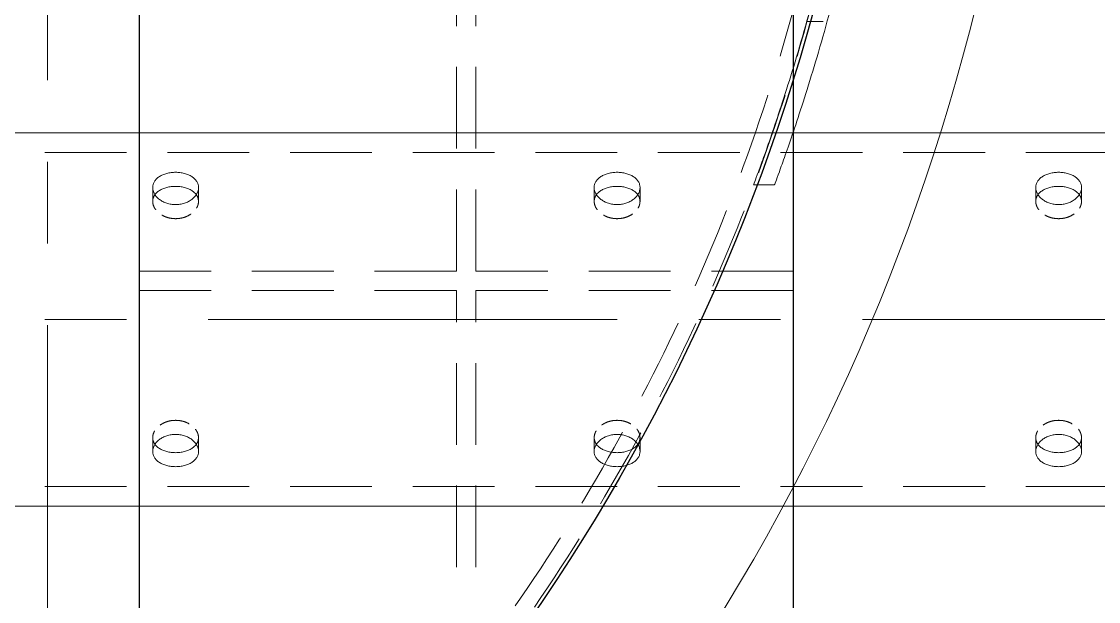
# Model space of a CAD drawing. Header units: millimetres. Extents: x -46397 to 283259, y -8690 to 23983.
# Drawn here: x 122624.5 to 122953.8, y -39.8 to 137.7 of the extents above; entities that cross this region are included whole.
import ezdxf

# ---------------------------------------------------------------- set-up
doc = ezdxf.new("R2010")
doc.units = ezdxf.units.MM
for name, pattern in [('CENTER', [2, 1.25, -0.25, 0.25, -0.25]), ('HIDDEN', [0.375, 0.25, -0.125]), ('HIDDENX2', [0.75, 0.5, -0.25])]:
    doc.linetypes.add(name, pattern=pattern)
for name, color, linetype, lineweight in [('CHUAN NET KHUAT', 4, 'HIDDEN', 0), ('DUONGCHINH', 7, 'Continuous', 25), ('DUONGTAM', 1, 'CENTER', 0)]:
    doc.layers.add(name, color=color, linetype=linetype, lineweight=lineweight)
doc.layers.add('flashshoot', color=7, linetype='Continuous')

# ---------------------------------------------------------------- blocks, each defined once
blk = doc.blocks.new('A$C709efb1f')
at = {"color": 150, "linetype": 'Continuous', "lineweight": 0, "ltscale": 10}
for p, q in [((195.98, 1125), (195.98, -3000)), ((310.28, 1125), (310.28, -3000))]:
    blk.add_line(p, q, dxfattribs=at)
at = {"color": 1, "linetype": 'HIDDENX2', "lineweight": 0, "ltscale": 50}
for p, q in [((202, 1125), (202, -3000)), ((304.26, 1125), (304.26, -3000))]:
    blk.add_line(p, q, dxfattribs=at)
at = {"color": 1, "linetype": 'HIDDENX2', "lineweight": 0, "ltscale": 10}
for p, q in [((212.72, 667), (216.98, 667)), ((289.29, 667), (293.54, 667)), ((212.72, 653), (216.98, 653)), ((289.29, 653), (293.54, 653)), ((212.72, 532), (216.98, 532)), ((289.29, 532), (293.54, 532)), ((212.72, 518), (216.98, 518)), ((289.29, 518), (293.54, 518)), ((212.72, 397), (216.98, 397)), ((289.29, 397), (293.54, 397)), ((212.72, 383), (216.98, 383)), ((289.29, 383), (293.54, 383))]:
    blk.add_line(p, q, dxfattribs=at)
at = {"color": 150, "linetype": 'Continuous', "lineweight": 0, "ltscale": 10}
for points, knots in [([(217.97, 660), (217.97, 659.56), (217.94, 659.11), (217.8, 658.2), (217.69, 657.75), (217.41, 656.89), (217.24, 656.48), (216.84, 655.71), (216.61, 655.36), (216.13, 654.74), (215.87, 654.45), (215.29, 653.93), (214.98, 653.71), (214.34, 653.35), (214.01, 653.22), (213.36, 653.04), (213.03, 653), (212.41, 653), (212.09, 653.04), (211.47, 653.22), (211.16, 653.35), (210.58, 653.71), (210.3, 653.93), (209.8, 654.45), (209.57, 654.74), (209.17, 655.36), (208.99, 655.71), (208.66, 656.48), (208.52, 656.89), (208.3, 657.75), (208.21, 658.2), (208.1, 659.11), (208.07, 659.56), (208.07, 660.44), (208.1, 660.89), (208.21, 661.8), (208.3, 662.25), (208.52, 663.11), (208.66, 663.52), (208.99, 664.29), (209.17, 664.64), (209.57, 665.26), (209.8, 665.55), (210.3, 666.07), (210.58, 666.29), (211.16, 666.65), (211.47, 666.78), (212.09, 666.96), (212.41, 667), (213.03, 667), (213.36, 666.96), (214.01, 666.78), (214.34, 666.65), (214.98, 666.29), (215.29, 666.07), (215.87, 665.55), (216.13, 665.26), (216.61, 664.64), (216.84, 664.29), (217.24, 663.52), (217.41, 663.11), (217.69, 662.25), (217.8, 661.8), (217.94, 660.89), (217.97, 660.44), (217.97, 660)], [0, 0, 0, 0, 1.319832, 1.319832, 2.639664, 2.639664, 3.959497, 3.959497, 5.279329, 5.279329, 6.599151, 6.599151, 7.918973, 7.918973, 9.238795, 9.238795, 10.558617, 10.558617, 11.878439, 11.878439, 13.198261, 13.198261, 14.518084, 14.518084, 15.837906, 15.837906, 17.157738, 17.157738, 18.47757, 18.47757, 19.797402, 19.797402, 21.117235, 21.117235, 22.437067, 22.437067, 23.756899, 23.756899, 25.076731, 25.076731, 26.396564, 26.396564, 27.716386, 27.716386, 29.036208, 29.036208, 30.35603, 30.35603, 31.675852, 31.675852, 32.995674, 32.995674, 34.315496, 34.315496, 35.635318, 35.635318, 36.95514, 36.95514, 38.274973, 38.274973, 39.594805, 39.594805, 40.914637, 40.914637, 42.234469, 42.234469, 42.234469, 42.234469]), ([(214.91, 666.32), (214.7, 666.17), (214.5, 666), (214.07, 665.55), (213.84, 665.26), (213.45, 664.64), (213.26, 664.29), (212.94, 663.52), (212.81, 663.11), (212.58, 662.25), (212.5, 661.8), (212.39, 660.89), (212.37, 660.44), (212.37, 659.56), (212.39, 659.11), (212.5, 658.2), (212.58, 657.75), (212.81, 656.89), (212.94, 656.48), (213.26, 655.71), (213.45, 655.36), (213.84, 654.74), (214.07, 654.45), (214.5, 654), (214.7, 653.83), (214.91, 653.68)], [13.547032, 13.547032, 13.547032, 13.547032, 14.522015, 14.522015, 15.842193, 15.842193, 17.162386, 17.162386, 18.48258, 18.48258, 19.802773, 19.802773, 21.122966, 21.122966, 22.44316, 22.44316, 23.763353, 23.763353, 25.083546, 25.083546, 26.40374, 26.40374, 27.723917, 27.723917, 28.6989, 28.6989, 28.6989, 28.6989]), ([(288.29, 660), (288.29, 660.44), (288.32, 660.89), (288.46, 661.8), (288.57, 662.25), (288.85, 663.11), (289.03, 663.52), (289.43, 664.29), (289.65, 664.64), (290.13, 665.26), (290.4, 665.55), (290.97, 666.07), (291.28, 666.29), (291.92, 666.65), (292.25, 666.78), (292.91, 666.96), (293.23, 667), (293.85, 667), (294.17, 666.96), (294.8, 666.78), (295.1, 666.65), (295.68, 666.29), (295.96, 666.07), (296.46, 665.55), (296.69, 665.26), (297.09, 664.64), (297.28, 664.29), (297.6, 663.52), (297.74, 663.11), (297.97, 662.25), (298.05, 661.8), (298.16, 660.89), (298.19, 660.44), (298.19, 659.56), (298.16, 659.11), (298.05, 658.2), (297.97, 657.75), (297.74, 656.89), (297.6, 656.48), (297.28, 655.71), (297.09, 655.36), (296.69, 654.74), (296.46, 654.45), (295.96, 653.93), (295.68, 653.71), (295.1, 653.35), (294.8, 653.22), (294.17, 653.04), (293.85, 653), (293.23, 653), (292.91, 653.04), (292.25, 653.22), (291.92, 653.35), (291.28, 653.71), (290.97, 653.93), (290.4, 654.45), (290.13, 654.74), (289.65, 655.36), (289.43, 655.71), (289.03, 656.48), (288.85, 656.89), (288.57, 657.75), (288.46, 658.2), (288.32, 659.11), (288.29, 659.56), (288.29, 660)], [0, 0, 0, 0, 1.319832, 1.319832, 2.639664, 2.639664, 3.959497, 3.959497, 5.279329, 5.279329, 6.599151, 6.599151, 7.918973, 7.918973, 9.238795, 9.238795, 10.558617, 10.558617, 11.878439, 11.878439, 13.198261, 13.198261, 14.518084, 14.518084, 15.837906, 15.837906, 17.157738, 17.157738, 18.47757, 18.47757, 19.797402, 19.797402, 21.117235, 21.117235, 22.437067, 22.437067, 23.756899, 23.756899, 25.076731, 25.076731, 26.396564, 26.396564, 27.716386, 27.716386, 29.036208, 29.036208, 30.35603, 30.35603, 31.675852, 31.675852, 32.995674, 32.995674, 34.315496, 34.315496, 35.635318, 35.635318, 36.95514, 36.95514, 38.274973, 38.274973, 39.594805, 39.594805, 40.914637, 40.914637, 42.234469, 42.234469, 42.234469, 42.234469]), ([(291.35, 653.68), (291.56, 653.83), (291.76, 654), (292.19, 654.45), (292.42, 654.74), (292.81, 655.36), (293, 655.71), (293.32, 656.48), (293.46, 656.89), (293.68, 657.75), (293.76, 658.2), (293.87, 659.11), (293.9, 659.56), (293.9, 660.44), (293.87, 660.89), (293.76, 661.8), (293.68, 662.25), (293.46, 663.11), (293.32, 663.52), (293, 664.29), (292.81, 664.64), (292.42, 665.26), (292.19, 665.55), (291.76, 666), (291.56, 666.17), (291.35, 666.32)], [13.547032, 13.547032, 13.547032, 13.547032, 14.522015, 14.522015, 15.842193, 15.842193, 17.162386, 17.162386, 18.48258, 18.48258, 19.802773, 19.802773, 21.122966, 21.122966, 22.44316, 22.44316, 23.763353, 23.763353, 25.083546, 25.083546, 26.40374, 26.40374, 27.723917, 27.723917, 28.6989, 28.6989, 28.6989, 28.6989]), ([(217.97, 525), (217.97, 524.56), (217.94, 524.11), (217.8, 523.2), (217.69, 522.75), (217.41, 521.89), (217.24, 521.48), (216.84, 520.71), (216.61, 520.36), (216.13, 519.74), (215.87, 519.45), (215.29, 518.93), (214.98, 518.71), (214.34, 518.35), (214.01, 518.22), (213.36, 518.04), (213.03, 518), (212.41, 518), (212.09, 518.04), (211.47, 518.22), (211.16, 518.35), (210.58, 518.71), (210.3, 518.93), (209.8, 519.45), (209.57, 519.74), (209.17, 520.36), (208.99, 520.71), (208.66, 521.48), (208.52, 521.89), (208.3, 522.75), (208.21, 523.2), (208.1, 524.11), (208.07, 524.56), (208.07, 525.44), (208.1, 525.89), (208.21, 526.8), (208.3, 527.25), (208.52, 528.11), (208.66, 528.52), (208.99, 529.29), (209.17, 529.64), (209.57, 530.26), (209.8, 530.55), (210.3, 531.07), (210.58, 531.29), (211.16, 531.65), (211.47, 531.78), (212.09, 531.96), (212.41, 532), (213.03, 532), (213.36, 531.96), (214.01, 531.78), (214.34, 531.65), (214.98, 531.29), (215.29, 531.07), (215.87, 530.55), (216.13, 530.26), (216.61, 529.64), (216.84, 529.29), (217.24, 528.52), (217.41, 528.11), (217.69, 527.25), (217.8, 526.8), (217.94, 525.89), (217.97, 525.44), (217.97, 525)], [0, 0, 0, 0, 1.319832, 1.319832, 2.639664, 2.639664, 3.959497, 3.959497, 5.279329, 5.279329, 6.599151, 6.599151, 7.918973, 7.918973, 9.238795, 9.238795, 10.558617, 10.558617, 11.878439, 11.878439, 13.198261, 13.198261, 14.518084, 14.518084, 15.837906, 15.837906, 17.157738, 17.157738, 18.47757, 18.47757, 19.797402, 19.797402, 21.117235, 21.117235, 22.437067, 22.437067, 23.756899, 23.756899, 25.076731, 25.076731, 26.396564, 26.396564, 27.716386, 27.716386, 29.036208, 29.036208, 30.35603, 30.35603, 31.675852, 31.675852, 32.995674, 32.995674, 34.315496, 34.315496, 35.635318, 35.635318, 36.95514, 36.95514, 38.274973, 38.274973, 39.594805, 39.594805, 40.914637, 40.914637, 42.234469, 42.234469, 42.234469, 42.234469]), ([(214.91, 531.32), (214.7, 531.17), (214.5, 531), (214.07, 530.55), (213.84, 530.26), (213.45, 529.64), (213.26, 529.29), (212.94, 528.52), (212.81, 528.11), (212.58, 527.25), (212.5, 526.8), (212.39, 525.89), (212.37, 525.44), (212.37, 524.56), (212.39, 524.11), (212.5, 523.2), (212.58, 522.75), (212.81, 521.89), (212.94, 521.48), (213.26, 520.71), (213.45, 520.36), (213.84, 519.74), (214.07, 519.45), (214.5, 519), (214.7, 518.83), (214.91, 518.68)], [13.547032, 13.547032, 13.547032, 13.547032, 14.522015, 14.522015, 15.842193, 15.842193, 17.162386, 17.162386, 18.48258, 18.48258, 19.802773, 19.802773, 21.122966, 21.122966, 22.44316, 22.44316, 23.763353, 23.763353, 25.083546, 25.083546, 26.40374, 26.40374, 27.723917, 27.723917, 28.6989, 28.6989, 28.6989, 28.6989]), ([(288.29, 525), (288.29, 525.44), (288.32, 525.89), (288.46, 526.8), (288.57, 527.25), (288.85, 528.11), (289.03, 528.52), (289.43, 529.29), (289.65, 529.64), (290.13, 530.26), (290.4, 530.55), (290.97, 531.07), (291.28, 531.29), (291.92, 531.65), (292.25, 531.78), (292.91, 531.96), (293.23, 532), (293.85, 532), (294.17, 531.96), (294.8, 531.78), (295.1, 531.65), (295.68, 531.29), (295.96, 531.07), (296.46, 530.55), (296.69, 530.26), (297.09, 529.64), (297.28, 529.29), (297.6, 528.52), (297.74, 528.11), (297.97, 527.25), (298.05, 526.8), (298.16, 525.89), (298.19, 525.44), (298.19, 524.56), (298.16, 524.11), (298.05, 523.2), (297.97, 522.75), (297.74, 521.89), (297.6, 521.48), (297.28, 520.71), (297.09, 520.36), (296.69, 519.74), (296.46, 519.45), (295.96, 518.93), (295.68, 518.71), (295.1, 518.35), (294.8, 518.22), (294.17, 518.04), (293.85, 518), (293.23, 518), (292.91, 518.04), (292.25, 518.22), (291.92, 518.35), (291.28, 518.71), (290.97, 518.93), (290.4, 519.45), (290.13, 519.74), (289.65, 520.36), (289.43, 520.71), (289.03, 521.48), (288.85, 521.89), (288.57, 522.75), (288.46, 523.2), (288.32, 524.11), (288.29, 524.56), (288.29, 525)], [0, 0, 0, 0, 1.319832, 1.319832, 2.639664, 2.639664, 3.959497, 3.959497, 5.279329, 5.279329, 6.599151, 6.599151, 7.918973, 7.918973, 9.238795, 9.238795, 10.558617, 10.558617, 11.878439, 11.878439, 13.198261, 13.198261, 14.518084, 14.518084, 15.837906, 15.837906, 17.157738, 17.157738, 18.47757, 18.47757, 19.797402, 19.797402, 21.117235, 21.117235, 22.437067, 22.437067, 23.756899, 23.756899, 25.076731, 25.076731, 26.396564, 26.396564, 27.716386, 27.716386, 29.036208, 29.036208, 30.35603, 30.35603, 31.675852, 31.675852, 32.995674, 32.995674, 34.315496, 34.315496, 35.635318, 35.635318, 36.95514, 36.95514, 38.274973, 38.274973, 39.594805, 39.594805, 40.914637, 40.914637, 42.234469, 42.234469, 42.234469, 42.234469]), ([(291.35, 518.68), (291.56, 518.83), (291.76, 519), (292.19, 519.45), (292.42, 519.74), (292.81, 520.36), (293, 520.71), (293.32, 521.48), (293.46, 521.89), (293.68, 522.75), (293.76, 523.2), (293.87, 524.11), (293.9, 524.56), (293.9, 525.44), (293.87, 525.89), (293.76, 526.8), (293.68, 527.25), (293.46, 528.11), (293.32, 528.52), (293, 529.29), (292.81, 529.64), (292.42, 530.26), (292.19, 530.55), (291.76, 531), (291.56, 531.17), (291.35, 531.32)], [13.547032, 13.547032, 13.547032, 13.547032, 14.522015, 14.522015, 15.842193, 15.842193, 17.162386, 17.162386, 18.48258, 18.48258, 19.802773, 19.802773, 21.122966, 21.122966, 22.44316, 22.44316, 23.763353, 23.763353, 25.083546, 25.083546, 26.40374, 26.40374, 27.723917, 27.723917, 28.6989, 28.6989, 28.6989, 28.6989]), ([(217.97, 390), (217.97, 389.56), (217.94, 389.11), (217.8, 388.2), (217.69, 387.75), (217.41, 386.89), (217.24, 386.48), (216.84, 385.71), (216.61, 385.36), (216.13, 384.74), (215.87, 384.45), (215.29, 383.93), (214.98, 383.71), (214.34, 383.35), (214.01, 383.22), (213.36, 383.04), (213.03, 383), (212.41, 383), (212.09, 383.04), (211.47, 383.22), (211.16, 383.35), (210.58, 383.71), (210.3, 383.93), (209.8, 384.45), (209.57, 384.74), (209.17, 385.36), (208.99, 385.71), (208.66, 386.48), (208.52, 386.89), (208.3, 387.75), (208.21, 388.2), (208.1, 389.11), (208.07, 389.56), (208.07, 390.44), (208.1, 390.89), (208.21, 391.8), (208.3, 392.25), (208.52, 393.11), (208.66, 393.52), (208.99, 394.29), (209.17, 394.64), (209.57, 395.26), (209.8, 395.55), (210.3, 396.07), (210.58, 396.29), (211.16, 396.65), (211.47, 396.78), (212.09, 396.96), (212.41, 397), (213.03, 397), (213.36, 396.96), (214.01, 396.78), (214.34, 396.65), (214.98, 396.29), (215.29, 396.07), (215.87, 395.55), (216.13, 395.26), (216.61, 394.64), (216.84, 394.29), (217.24, 393.52), (217.41, 393.11), (217.69, 392.25), (217.8, 391.8), (217.94, 390.89), (217.97, 390.44), (217.97, 390)], [0, 0, 0, 0, 1.319832, 1.319832, 2.639664, 2.639664, 3.959497, 3.959497, 5.279329, 5.279329, 6.599151, 6.599151, 7.918973, 7.918973, 9.238795, 9.238795, 10.558617, 10.558617, 11.878439, 11.878439, 13.198261, 13.198261, 14.518084, 14.518084, 15.837906, 15.837906, 17.157738, 17.157738, 18.47757, 18.47757, 19.797402, 19.797402, 21.117235, 21.117235, 22.437067, 22.437067, 23.756899, 23.756899, 25.076731, 25.076731, 26.396564, 26.396564, 27.716386, 27.716386, 29.036208, 29.036208, 30.35603, 30.35603, 31.675852, 31.675852, 32.995674, 32.995674, 34.315496, 34.315496, 35.635318, 35.635318, 36.95514, 36.95514, 38.274973, 38.274973, 39.594805, 39.594805, 40.914637, 40.914637, 42.234469, 42.234469, 42.234469, 42.234469]), ([(214.91, 396.32), (214.7, 396.17), (214.5, 396), (214.07, 395.55), (213.84, 395.26), (213.45, 394.64), (213.26, 394.29), (212.94, 393.52), (212.81, 393.11), (212.58, 392.25), (212.5, 391.8), (212.39, 390.89), (212.37, 390.44), (212.37, 389.56), (212.39, 389.11), (212.5, 388.2), (212.58, 387.75), (212.81, 386.89), (212.94, 386.48), (213.26, 385.71), (213.45, 385.36), (213.84, 384.74), (214.07, 384.45), (214.5, 384), (214.7, 383.83), (214.91, 383.68)], [13.547032, 13.547032, 13.547032, 13.547032, 14.522015, 14.522015, 15.842193, 15.842193, 17.162386, 17.162386, 18.48258, 18.48258, 19.802773, 19.802773, 21.122966, 21.122966, 22.44316, 22.44316, 23.763353, 23.763353, 25.083546, 25.083546, 26.40374, 26.40374, 27.723917, 27.723917, 28.6989, 28.6989, 28.6989, 28.6989]), ([(288.29, 390), (288.29, 390.44), (288.32, 390.89), (288.46, 391.8), (288.57, 392.25), (288.85, 393.11), (289.03, 393.52), (289.43, 394.29), (289.65, 394.64), (290.13, 395.26), (290.4, 395.55), (290.97, 396.07), (291.28, 396.29), (291.92, 396.65), (292.25, 396.78), (292.91, 396.96), (293.23, 397), (293.85, 397), (294.17, 396.96), (294.8, 396.78), (295.1, 396.65), (295.68, 396.29), (295.96, 396.07), (296.46, 395.55), (296.69, 395.26), (297.09, 394.64), (297.28, 394.29), (297.6, 393.52), (297.74, 393.11), (297.97, 392.25), (298.05, 391.8), (298.16, 390.89), (298.19, 390.44), (298.19, 389.56), (298.16, 389.11), (298.05, 388.2), (297.97, 387.75), (297.74, 386.89), (297.6, 386.48), (297.28, 385.71), (297.09, 385.36), (296.69, 384.74), (296.46, 384.45), (295.96, 383.93), (295.68, 383.71), (295.1, 383.35), (294.8, 383.22), (294.17, 383.04), (293.85, 383), (293.23, 383), (292.91, 383.04), (292.25, 383.22), (291.92, 383.35), (291.28, 383.71), (290.97, 383.93), (290.4, 384.45), (290.13, 384.74), (289.65, 385.36), (289.43, 385.71), (289.03, 386.48), (288.85, 386.89), (288.57, 387.75), (288.46, 388.2), (288.32, 389.11), (288.29, 389.56), (288.29, 390)], [0, 0, 0, 0, 1.319832, 1.319832, 2.639664, 2.639664, 3.959497, 3.959497, 5.279329, 5.279329, 6.599151, 6.599151, 7.918973, 7.918973, 9.238795, 9.238795, 10.558617, 10.558617, 11.878439, 11.878439, 13.198261, 13.198261, 14.518084, 14.518084, 15.837906, 15.837906, 17.157738, 17.157738, 18.47757, 18.47757, 19.797402, 19.797402, 21.117235, 21.117235, 22.437067, 22.437067, 23.756899, 23.756899, 25.076731, 25.076731, 26.396564, 26.396564, 27.716386, 27.716386, 29.036208, 29.036208, 30.35603, 30.35603, 31.675852, 31.675852, 32.995674, 32.995674, 34.315496, 34.315496, 35.635318, 35.635318, 36.95514, 36.95514, 38.274973, 38.274973, 39.594805, 39.594805, 40.914637, 40.914637, 42.234469, 42.234469, 42.234469, 42.234469]), ([(291.35, 383.68), (291.56, 383.83), (291.76, 384), (292.19, 384.45), (292.42, 384.74), (292.81, 385.36), (293, 385.71), (293.32, 386.48), (293.46, 386.89), (293.68, 387.75), (293.76, 388.2), (293.87, 389.11), (293.9, 389.56), (293.9, 390.44), (293.87, 390.89), (293.76, 391.8), (293.68, 392.25), (293.46, 393.11), (293.32, 393.52), (293, 394.29), (292.81, 394.64), (292.42, 395.26), (292.19, 395.55), (291.76, 396), (291.56, 396.17), (291.35, 396.32)], [13.547032, 13.547032, 13.547032, 13.547032, 14.522015, 14.522015, 15.842193, 15.842193, 17.162386, 17.162386, 18.48258, 18.48258, 19.802773, 19.802773, 21.122966, 21.122966, 22.44316, 22.44316, 23.763353, 23.763353, 25.083546, 25.083546, 26.40374, 26.40374, 27.723917, 27.723917, 28.6989, 28.6989, 28.6989, 28.6989])]:
    blk.add_open_spline(points, degree=3, knots=knots, dxfattribs=at)
at = {"color": 1, "linetype": 'HIDDENX2', "lineweight": 0, "ltscale": 10}
for points, knots in [([(222.27, 660), (222.27, 660.44), (222.23, 660.89), (222.09, 661.8), (221.98, 662.25), (221.7, 663.11), (221.52, 663.52), (221.12, 664.29), (220.89, 664.64), (220.41, 665.26), (220.14, 665.55), (219.55, 666.07), (219.24, 666.29), (218.6, 666.65), (218.27, 666.78), (217.61, 666.96), (217.29, 667), (216.67, 667), (216.35, 666.96), (215.73, 666.78), (215.42, 666.65), (215.06, 666.42), (214.98, 666.37), (214.91, 666.32)], [0, 0, 0, 0, 1.320193, 1.320193, 2.640387, 2.640387, 3.96058, 3.96058, 5.280773, 5.280773, 6.600951, 6.600951, 7.921128, 7.921128, 9.241306, 9.241306, 10.561483, 10.561483, 11.881661, 11.881661, 13.201838, 13.201838, 13.547032, 13.547032, 13.547032, 13.547032]), ([(291.35, 666.32), (291.28, 666.37), (291.21, 666.42), (290.84, 666.65), (290.54, 666.78), (289.91, 666.96), (289.6, 667), (288.97, 667), (288.65, 666.96), (287.99, 666.78), (287.66, 666.65), (287.02, 666.29), (286.71, 666.07), (286.13, 665.55), (285.86, 665.26), (285.38, 664.64), (285.15, 664.29), (284.74, 663.52), (284.57, 663.11), (284.28, 662.25), (284.17, 661.8), (284.03, 660.89), (284, 660.44), (284, 660)], [28.6989, 28.6989, 28.6989, 28.6989, 29.044094, 29.044094, 30.364272, 30.364272, 31.684449, 31.684449, 33.004627, 33.004627, 34.324804, 34.324804, 35.644982, 35.644982, 36.965159, 36.965159, 38.285352, 38.285352, 39.605546, 39.605546, 40.925739, 40.925739, 42.245932, 42.245932, 42.245932, 42.245932]), ([(214.91, 653.68), (214.98, 653.63), (215.06, 653.58), (215.42, 653.35), (215.73, 653.22), (216.35, 653.04), (216.67, 653), (217.29, 653), (217.61, 653.04), (218.27, 653.22), (218.6, 653.35), (219.24, 653.71), (219.55, 653.93), (220.14, 654.45), (220.41, 654.74), (220.89, 655.36), (221.12, 655.71), (221.52, 656.48), (221.7, 656.89), (221.98, 657.75), (222.09, 658.2), (222.23, 659.11), (222.27, 659.56), (222.27, 660)], [28.6989, 28.6989, 28.6989, 28.6989, 29.044094, 29.044094, 30.364272, 30.364272, 31.684449, 31.684449, 33.004627, 33.004627, 34.324804, 34.324804, 35.644982, 35.644982, 36.965159, 36.965159, 38.285352, 38.285352, 39.605546, 39.605546, 40.925739, 40.925739, 42.245932, 42.245932, 42.245932, 42.245932]), ([(284, 660), (284, 659.56), (284.03, 659.11), (284.17, 658.2), (284.28, 657.75), (284.57, 656.89), (284.74, 656.48), (285.15, 655.71), (285.38, 655.36), (285.86, 654.74), (286.13, 654.45), (286.71, 653.93), (287.02, 653.71), (287.66, 653.35), (287.99, 653.22), (288.65, 653.04), (288.97, 653), (289.6, 653), (289.91, 653.04), (290.54, 653.22), (290.84, 653.35), (291.21, 653.58), (291.28, 653.63), (291.35, 653.68)], [0, 0, 0, 0, 1.320193, 1.320193, 2.640387, 2.640387, 3.96058, 3.96058, 5.280773, 5.280773, 6.600951, 6.600951, 7.921128, 7.921128, 9.241306, 9.241306, 10.561483, 10.561483, 11.881661, 11.881661, 13.201838, 13.201838, 13.547032, 13.547032, 13.547032, 13.547032]), ([(222.27, 525), (222.27, 525.44), (222.23, 525.89), (222.09, 526.8), (221.98, 527.25), (221.7, 528.11), (221.52, 528.52), (221.12, 529.29), (220.89, 529.64), (220.41, 530.26), (220.14, 530.55), (219.55, 531.07), (219.24, 531.29), (218.6, 531.65), (218.27, 531.78), (217.61, 531.96), (217.29, 532), (216.67, 532), (216.35, 531.96), (215.73, 531.78), (215.42, 531.65), (215.06, 531.42), (214.98, 531.37), (214.91, 531.32)], [0, 0, 0, 0, 1.320193, 1.320193, 2.640387, 2.640387, 3.96058, 3.96058, 5.280773, 5.280773, 6.600951, 6.600951, 7.921128, 7.921128, 9.241306, 9.241306, 10.561483, 10.561483, 11.881661, 11.881661, 13.201838, 13.201838, 13.547032, 13.547032, 13.547032, 13.547032]), ([(291.35, 531.32), (291.28, 531.37), (291.21, 531.42), (290.84, 531.65), (290.54, 531.78), (289.91, 531.96), (289.6, 532), (288.97, 532), (288.65, 531.96), (287.99, 531.78), (287.66, 531.65), (287.02, 531.29), (286.71, 531.07), (286.13, 530.55), (285.86, 530.26), (285.38, 529.64), (285.15, 529.29), (284.74, 528.52), (284.57, 528.11), (284.28, 527.25), (284.17, 526.8), (284.03, 525.89), (284, 525.44), (284, 525)], [28.6989, 28.6989, 28.6989, 28.6989, 29.044094, 29.044094, 30.364272, 30.364272, 31.684449, 31.684449, 33.004627, 33.004627, 34.324804, 34.324804, 35.644982, 35.644982, 36.965159, 36.965159, 38.285352, 38.285352, 39.605546, 39.605546, 40.925739, 40.925739, 42.245932, 42.245932, 42.245932, 42.245932]), ([(214.91, 518.68), (214.98, 518.63), (215.06, 518.58), (215.42, 518.35), (215.73, 518.22), (216.35, 518.04), (216.67, 518), (217.29, 518), (217.61, 518.04), (218.27, 518.22), (218.6, 518.35), (219.24, 518.71), (219.55, 518.93), (220.14, 519.45), (220.41, 519.74), (220.89, 520.36), (221.12, 520.71), (221.52, 521.48), (221.7, 521.89), (221.98, 522.75), (222.09, 523.2), (222.23, 524.11), (222.27, 524.56), (222.27, 525)], [28.6989, 28.6989, 28.6989, 28.6989, 29.044094, 29.044094, 30.364272, 30.364272, 31.684449, 31.684449, 33.004627, 33.004627, 34.324804, 34.324804, 35.644982, 35.644982, 36.965159, 36.965159, 38.285352, 38.285352, 39.605546, 39.605546, 40.925739, 40.925739, 42.245932, 42.245932, 42.245932, 42.245932]), ([(284, 525), (284, 524.56), (284.03, 524.11), (284.17, 523.2), (284.28, 522.75), (284.57, 521.89), (284.74, 521.48), (285.15, 520.71), (285.38, 520.36), (285.86, 519.74), (286.13, 519.45), (286.71, 518.93), (287.02, 518.71), (287.66, 518.35), (287.99, 518.22), (288.65, 518.04), (288.97, 518), (289.6, 518), (289.91, 518.04), (290.54, 518.22), (290.84, 518.35), (291.21, 518.58), (291.28, 518.63), (291.35, 518.68)], [0, 0, 0, 0, 1.320193, 1.320193, 2.640387, 2.640387, 3.96058, 3.96058, 5.280773, 5.280773, 6.600951, 6.600951, 7.921128, 7.921128, 9.241306, 9.241306, 10.561483, 10.561483, 11.881661, 11.881661, 13.201838, 13.201838, 13.547032, 13.547032, 13.547032, 13.547032]), ([(222.27, 390), (222.27, 390.44), (222.23, 390.89), (222.09, 391.8), (221.98, 392.25), (221.7, 393.11), (221.52, 393.52), (221.12, 394.29), (220.89, 394.64), (220.41, 395.26), (220.14, 395.55), (219.55, 396.07), (219.24, 396.29), (218.6, 396.65), (218.27, 396.78), (217.61, 396.96), (217.29, 397), (216.67, 397), (216.35, 396.96), (215.73, 396.78), (215.42, 396.65), (215.06, 396.42), (214.98, 396.37), (214.91, 396.32)], [0, 0, 0, 0, 1.320193, 1.320193, 2.640387, 2.640387, 3.96058, 3.96058, 5.280773, 5.280773, 6.600951, 6.600951, 7.921128, 7.921128, 9.241306, 9.241306, 10.561483, 10.561483, 11.881661, 11.881661, 13.201838, 13.201838, 13.547032, 13.547032, 13.547032, 13.547032]), ([(291.35, 396.32), (291.28, 396.37), (291.21, 396.42), (290.84, 396.65), (290.54, 396.78), (289.91, 396.96), (289.6, 397), (288.97, 397), (288.65, 396.96), (287.99, 396.78), (287.66, 396.65), (287.02, 396.29), (286.71, 396.07), (286.13, 395.55), (285.86, 395.26), (285.38, 394.64), (285.15, 394.29), (284.74, 393.52), (284.57, 393.11), (284.28, 392.25), (284.17, 391.8), (284.03, 390.89), (284, 390.44), (284, 390)], [28.6989, 28.6989, 28.6989, 28.6989, 29.044094, 29.044094, 30.364272, 30.364272, 31.684449, 31.684449, 33.004627, 33.004627, 34.324804, 34.324804, 35.644982, 35.644982, 36.965159, 36.965159, 38.285352, 38.285352, 39.605546, 39.605546, 40.925739, 40.925739, 42.245932, 42.245932, 42.245932, 42.245932]), ([(214.91, 383.68), (214.98, 383.63), (215.06, 383.58), (215.42, 383.35), (215.73, 383.22), (216.35, 383.04), (216.67, 383), (217.29, 383), (217.61, 383.04), (218.27, 383.22), (218.6, 383.35), (219.24, 383.71), (219.55, 383.93), (220.14, 384.45), (220.41, 384.74), (220.89, 385.36), (221.12, 385.71), (221.52, 386.48), (221.7, 386.89), (221.98, 387.75), (222.09, 388.2), (222.23, 389.11), (222.27, 389.56), (222.27, 390)], [28.6989, 28.6989, 28.6989, 28.6989, 29.044094, 29.044094, 30.364272, 30.364272, 31.684449, 31.684449, 33.004627, 33.004627, 34.324804, 34.324804, 35.644982, 35.644982, 36.965159, 36.965159, 38.285352, 38.285352, 39.605546, 39.605546, 40.925739, 40.925739, 42.245932, 42.245932, 42.245932, 42.245932]), ([(284, 390), (284, 389.56), (284.03, 389.11), (284.17, 388.2), (284.28, 387.75), (284.57, 386.89), (284.74, 386.48), (285.15, 385.71), (285.38, 385.36), (285.86, 384.74), (286.13, 384.45), (286.71, 383.93), (287.02, 383.71), (287.66, 383.35), (287.99, 383.22), (288.65, 383.04), (288.97, 383), (289.6, 383), (289.91, 383.04), (290.54, 383.22), (290.84, 383.35), (291.21, 383.58), (291.28, 383.63), (291.35, 383.68)], [0, 0, 0, 0, 1.320193, 1.320193, 2.640387, 2.640387, 3.96058, 3.96058, 5.280773, 5.280773, 6.600951, 6.600951, 7.921128, 7.921128, 9.241306, 9.241306, 10.561483, 10.561483, 11.881661, 11.881661, 13.201838, 13.201838, 13.547032, 13.547032, 13.547032, 13.547032])]:
    blk.add_open_spline(points, degree=3, knots=knots, dxfattribs=at)
at = {"layer": 'DUONGTAM', "ltscale": 100}
blk.add_line((253.13, 1125), (253.13, -3000), dxfattribs=at)
blk = doc.blocks.new('A$Cd0a137ae')
at = {"color": 3, "linetype": 'HIDDENX2', "lineweight": 0, "ltscale": 50}
for radius in [605, 600, 600]:
    blk.add_circle((0, 2.33), radius, dxfattribs=at)
at = {"color": 2, "linetype": 'Continuous', "lineweight": 0}
blk.add_arc((0, 2.33), 606, 270, 90, dxfattribs=at)
at = {"layer": 'DUONGCHINH', "color": 2}
blk.add_circle((0, 2.33), 606, dxfattribs=at)
blk = doc.blocks.new('A$C87972526')
at = {"color": 5, "linetype": 'Continuous', "lineweight": 0}
blk.add_circle((0, 2.34), 656, dxfattribs=at)
blk = doc.blocks.new('ksajd jkajkdqwe')
at = {"color": 1, "linetype": 'HIDDENX2', "lineweight": 0, "ltscale": 10}
blk.add_line((5587.66, -161.93), (5593.89, -161.93), dxfattribs=at)
at = {"color": 2, "linetype": 'Continuous', "lineweight": 0, "ltscale": 10}
blk.add_line((5571.41, -211.9), (5577.81, -211.9), dxfattribs=at)
for points, knots in [([(5571.41, 212), (5571.41, 212), (5571.53, 211.68), (5572.02, 210.35), (5572.39, 209.35), (5573.39, 206.64), (5574.01, 204.93), (5575.46, 200.84), (5576.3, 198.45), (5578.15, 193.02), (5579.17, 189.99), (5581.33, 183.32), (5582.48, 179.7), (5584.83, 171.94), (5586.04, 167.8), (5588.48, 159.13), (5589.7, 154.6), (5592.09, 145.25), (5593.3, 140.28), (5595.7, 129.78), (5596.89, 124.26), (5599.19, 112.75), (5600.3, 106.75), (5602.38, 94.38), (5603.36, 88), (5605.13, 74.96), (5605.93, 68.29), (5607.31, 54.78), (5607.89, 47.94), (5608.82, 34.2), (5609.17, 27.3), (5609.64, 13.58), (5609.75, 6.76), (5609.75, -6.66), (5609.64, -13.48), (5609.17, -27.2), (5608.82, -34.09), (5607.89, -47.83), (5607.31, -54.68), (5605.93, -68.19), (5605.13, -74.85), (5603.36, -87.89), (5602.38, -94.27), (5600.3, -106.65), (5599.19, -112.64), (5596.89, -124.16), (5595.7, -129.68), (5593.3, -140.17), (5592.09, -145.15), (5589.7, -154.49), (5588.48, -159.03), (5586.04, -167.7), (5584.83, -171.83), (5582.48, -179.59), (5581.33, -183.22), (5579.17, -189.88), (5578.15, -192.92), (5576.3, -198.35), (5575.46, -200.74), (5574.01, -204.83), (5573.39, -206.53), (5572.39, -209.25), (5572.02, -210.25), (5571.53, -211.58), (5571.41, -211.9), (5571.41, -211.9)], [0, 0, 0, 0, 20.151758, 20.151758, 40.303516, 40.303516, 60.455274, 60.455274, 80.607031, 80.607031, 100.758789, 100.758789, 120.910547, 120.910547, 141.062305, 141.062305, 161.214063, 161.214063, 181.354281, 181.354281, 201.4945, 201.4945, 221.634718, 221.634718, 241.774936, 241.774936, 261.915155, 261.915155, 282.055373, 282.055373, 302.195592, 302.195592, 322.33581, 322.33581, 342.476028, 342.476028, 362.616247, 362.616247, 382.756465, 382.756465, 402.896684, 402.896684, 423.036902, 423.036902, 443.17712, 443.17712, 463.317339, 463.317339, 483.457557, 483.457557, 503.609315, 503.609315, 523.761073, 523.761073, 543.912831, 543.912831, 564.064589, 564.064589, 584.216346, 584.216346, 604.368104, 604.368104, 624.519862, 624.519862, 644.67162, 644.67162, 644.67162, 644.67162]), ([(5577.81, -211.9), (5577.81, -211.9), (5577.93, -211.58), (5578.42, -210.25), (5578.78, -209.25), (5579.77, -206.54), (5580.38, -204.83), (5581.82, -200.74), (5582.65, -198.35), (5584.48, -192.92), (5585.49, -189.89), (5587.62, -183.22), (5588.75, -179.6), (5591.09, -171.84), (5592.29, -167.7), (5594.69, -159.03), (5595.9, -154.49), (5598.26, -145.15), (5599.46, -140.17), (5601.84, -129.68), (5603.02, -124.16), (5605.3, -112.64), (5606.39, -106.64), (5608.46, -94.27), (5609.42, -87.89), (5611.18, -74.85), (5611.96, -68.18), (5613.33, -54.67), (5613.91, -47.83), (5614.83, -34.09), (5615.18, -27.19), (5615.64, -13.48), (5615.75, -6.66), (5615.75, 6.76), (5615.64, 13.58), (5615.18, 27.3), (5614.83, 34.19), (5613.91, 47.93), (5613.33, 54.77), (5611.96, 68.28), (5611.18, 74.95), (5609.42, 87.99), (5608.46, 94.37), (5606.39, 106.75), (5605.3, 112.74), (5603.02, 124.26), (5601.84, 129.78), (5599.46, 140.28), (5598.26, 145.25), (5595.9, 154.6), (5594.69, 159.13), (5592.29, 167.81), (5591.09, 171.94), (5588.75, 179.7), (5587.62, 183.33), (5585.49, 189.99), (5584.48, 193.03), (5582.65, 198.45), (5581.82, 200.84), (5580.38, 204.93), (5579.77, 206.64), (5578.78, 209.35), (5578.42, 210.35), (5577.93, 211.68), (5577.81, 212), (5577.81, 212)], [0, 0, 0, 0, 20.147644, 20.147644, 40.295288, 40.295288, 60.442932, 60.442932, 80.590576, 80.590576, 100.73822, 100.73822, 120.885864, 120.885864, 141.033508, 141.033508, 161.181152, 161.181152, 181.317733, 181.317733, 201.454314, 201.454314, 221.590894, 221.590894, 241.727475, 241.727475, 261.864056, 261.864056, 282.000636, 282.000636, 302.137217, 302.137217, 322.273798, 322.273798, 342.410378, 342.410378, 362.546959, 362.546959, 382.68354, 382.68354, 402.82012, 402.82012, 422.956701, 422.956701, 443.093282, 443.093282, 463.229862, 463.229862, 483.366443, 483.366443, 503.514087, 503.514087, 523.661731, 523.661731, 543.809375, 543.809375, 563.957019, 563.957019, 584.104663, 584.104663, 604.252307, 604.252307, 624.399951, 624.399951, 644.547595, 644.547595, 644.547595, 644.547595])]:
    blk.add_open_spline(points, degree=3, knots=knots, dxfattribs=at)
blk = doc.blocks.new('SD2-3')
at = {"layer": 'CHUAN NET KHUAT', "ltscale": 100}
for p, q in [((97, 610.2), (97, 845.5)), ((103, 610.2), (103, 845.5)), ((97, 610.2), (0, 610.2)), ((200, 610.2), (103, 610.2)), ((97, 604.2), (0, 604.2)), ((97, 294.5), (97, 604.2)), ((200, 604.2), (103, 604.2)), ((103, 294.5), (103, 604.2))]:
    blk.add_line(p, q, dxfattribs=at)
at = {"layer": 'DUONGCHINH'}
for p, q in [((0, 1428.5), (0, 268.5)), ((200, 1428.5), (200, 268.5))]:
    blk.add_line(p, q, dxfattribs=at)

msp = doc.modelspace()

# ---------------------------------------------------------------- linework, layer by layer
at = {"layer": 'DUONGTAM', "color": 6, "ltscale": 100}
msp.add_lwpolyline([(122632.4, 359.14), (123138.27, 359.14), (123138.27, -480.24), (122632.4, -480.24)], close=True, dxfattribs=at)

# ---------------------------------------------------------------- block references
for name, p in [('SD2-3', (122660.45, -548.85, -1.5)), ('A$C87972526', (122279.28, 297.32, -1.5)), ('A$Cd0a137ae', (122281.61, 297.32, -1.5)), ('ksajd jkajkdqwe', (117276.94, 299.65, -1.5))]:
    msp.add_blockref(name, p)
at = {"layer": 'flashshoot', "rotation": 270}
msp.add_blockref('A$C709efb1f', (122281.61, 299.65, -1.5), dxfattribs=at)

doc.saveas('drawing.dxf')
